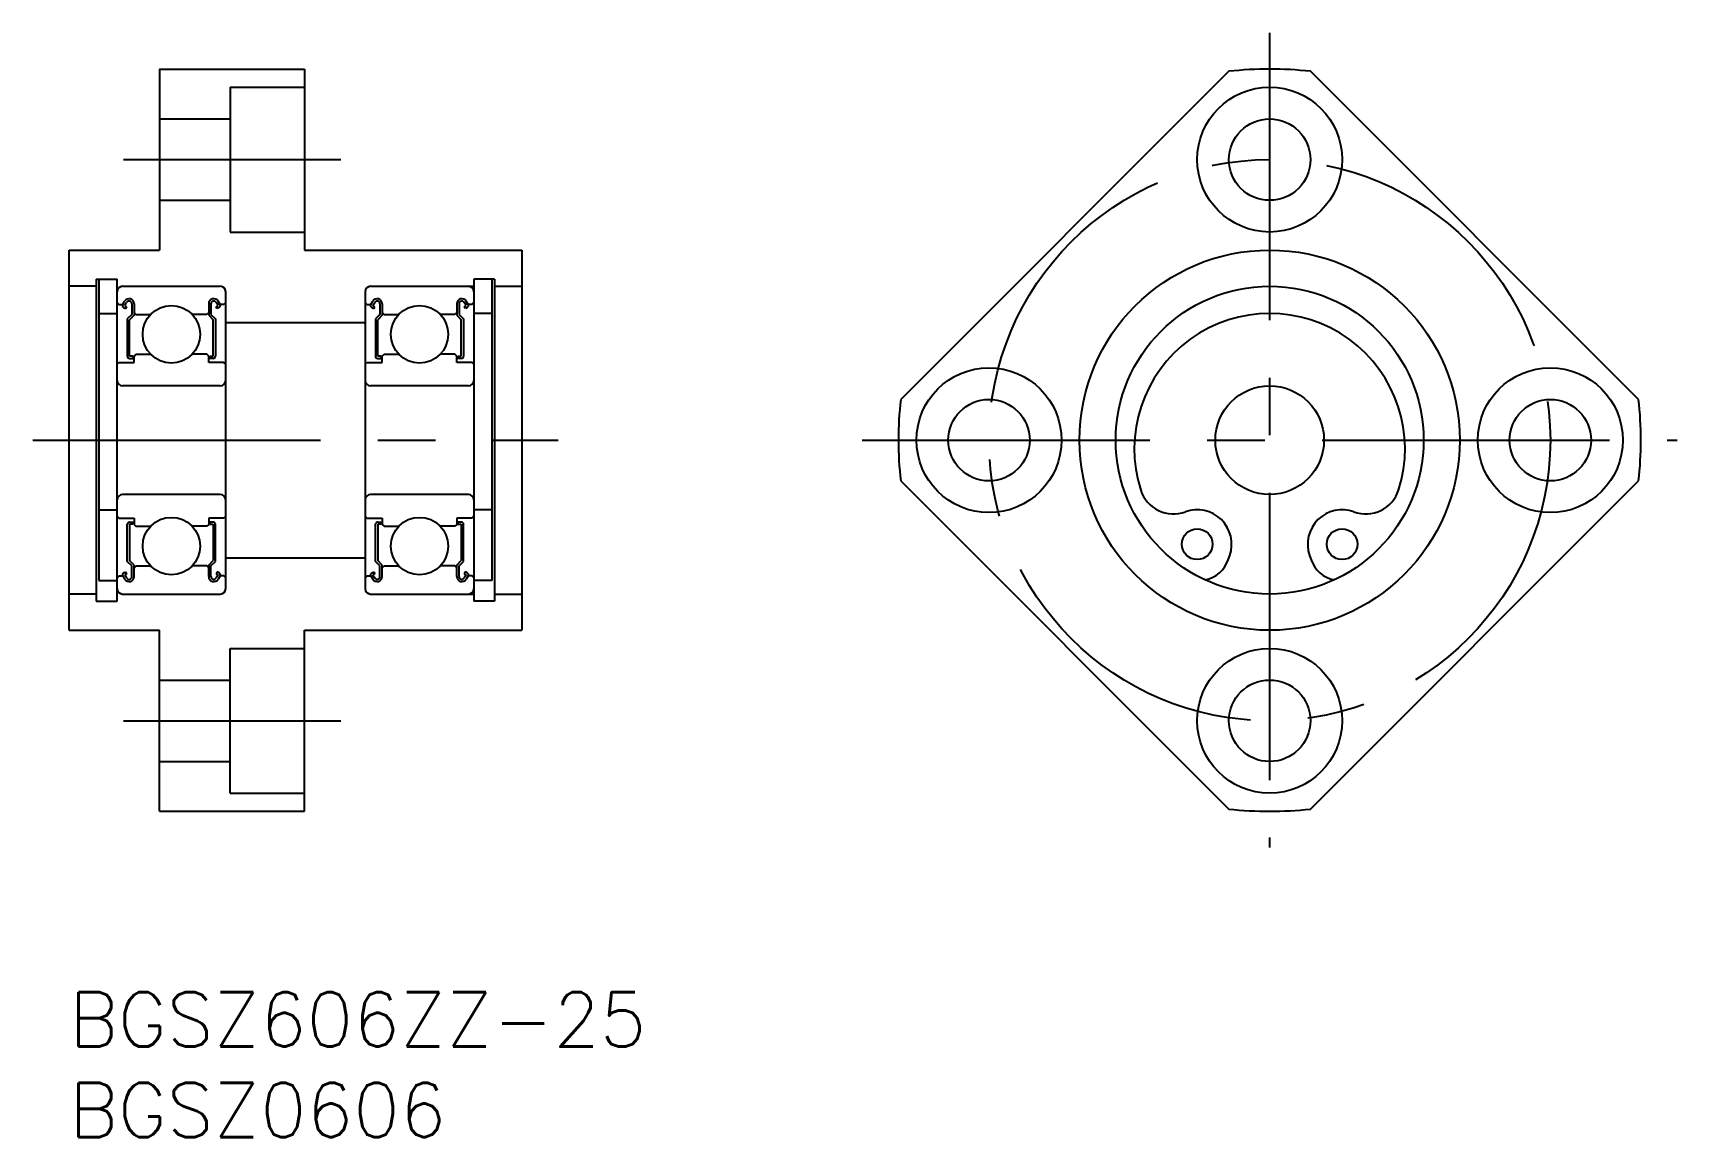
# Model space of a CAD drawing. Extents: x -2 to 88.8, y -8 to 53.
import ezdxf

# ---------------------------------------------------------------- set-up
doc = ezdxf.new("R2010")
doc.units = 0
doc.header["$LTSCALE"] = 0.5
doc.linetypes.add('CENTER', pattern=[50.8, 31.75, -6.35, 6.35, -6.35])
for name, color, linetype in [('MSM_CENTER', 1, 'CENTER'), ('MSM_CONTINUOUS', 7, 'CONTINUOUS'), ('MSM_PART_NUMBER', 7, 'CONTINUOUS')]:
    doc.layers.add(name, color=color, linetype=linetype)
doc.styles.get("Standard").update_dxf_attribs({"font": 'txt.shx', "height": 3, "bigfont": 'bigfont.shx'})

# ---------------------------------------------------------------- blocks, each defined once
blk = doc.blocks.new('*U6')
at = {"layer": 'MSM_PART_NUMBER'}
blk.add_text('BGSZ606ZZ-25', height=3, dxfattribs=at).set_placement((0, -3))
blk = doc.blocks.new('*U7')
at = {"layer": 'MSM_PART_NUMBER'}
blk.add_text('BGSZ0606', height=3, dxfattribs=at).set_placement((0, -8))

msp = doc.modelspace()

# ---------------------------------------------------------------- linework, layer by layer
at = {"layer": 'MSM_CENTER'}
for p, q in [((66.297, 53), (66.297, 8)), ((3, 46), (15, 46)), ((-2, 30.5), (27, 30.5)), ((43.797, 30.5), (88.797, 30.5)), ((3, 15), (15, 15))]:
    msp.add_line(p, q, dxfattribs=at)
msp.add_circle((66.297, 30.5), 15.5, dxfattribs=at)
at = {"layer": 'MSM_CONTINUOUS'}
for p, q in [((5, 51), (13, 51)), ((5, 51), (5, 41)), ((13, 51), (13, 41)), ((8.9, 50), (13, 50)), ((8.9, 50), (8.9, 42)), ((5, 48.25), (8.9, 48.25)), ((5, 43.75), (8.9, 43.75)), ((8.9, 42), (13, 42)), ((0, 20), (0, 41)), ((0, 41), (5, 41)), ((13, 41), (25, 41)), ((25, 41), (25, 20)), ((1.5, 39.4, 0.5), (2.65, 39.4, 0.5)), ((1.5, 39.4), (1.5, 21.6)), ((1.65, 39.4), (1.65, 22.745)), ((2.65, 21.6), (2.65, 39.4)), ((22.35, 39.4), (22.35, 21.6)), ((23.5, 39.4, 0.5), (22.35, 39.4, 0.5)), ((23.35, 39.4), (23.35, 22.745)), ((23.5, 39.4), (23.5, 21.6)), ((1.5, 39, 0.5), (0, 39, 0.5)), ((2.95, 39), (8.35, 39)), ((2.964, 38), (3.066, 38.173)), ((8.336, 38), (8.234, 38.173)), ((8.65, 22.3), (8.65, 38.7)), ((16.35, 38.7), (16.35, 22.3)), ((16.65, 39), (22.35, 39)), ((16.664, 38), (16.766, 38.173)), ((22.036, 38), (21.934, 38.173)), ((23.5, 39, 1), (25, 39, 1)), ((1.65, 37.5, 0.5), (2.65, 37.5, 0.5)), ((2.65, 38.1), (2.75, 38)), ((2.75, 38), (2.964, 38)), ((3.01, 37.829), (3.119, 37.766)), ((3.073, 37.937), (3.175, 38.11)), ((3.181, 37.874), (3.073, 37.937)), ((3.119, 37.766), (3.181, 37.874)), ((3.466, 37.45), (3.215, 37.199)), ((3.592, 37.398), (3.341, 37.147)), ((3.466, 38.032), (3.466, 37.45)), ((3.592, 38.032), (3.592, 37.398)), ((3.592, 37.55), (3.692, 37.45)), ((3.692, 37.45), (4.505, 37.45)), ((7.608, 37.45), (6.795, 37.45)), ((7.708, 37.55), (7.608, 37.45)), ((7.708, 38.032), (7.708, 37.398)), ((7.708, 37.398), (7.959, 37.147)), ((7.834, 38.032), (7.834, 37.45)), ((7.834, 37.45), (8.085, 37.199)), ((8.119, 37.874), (8.227, 37.937)), ((8.181, 37.766), (8.119, 37.874)), ((8.227, 37.937), (8.125, 38.11)), ((8.29, 37.829), (8.181, 37.766)), ((8.55, 38), (8.336, 38)), ((8.65, 38.1), (8.55, 38)), ((16.35, 38.1), (16.45, 38)), ((16.45, 38), (16.664, 38)), ((16.71, 37.829), (16.819, 37.766)), ((16.773, 37.937), (16.875, 38.11)), ((16.881, 37.874), (16.773, 37.937)), ((16.819, 37.766), (16.881, 37.874)), ((17.166, 37.45), (16.915, 37.199)), ((17.292, 37.398), (17.041, 37.147)), ((17.166, 38.032), (17.166, 37.45)), ((17.292, 38.032), (17.292, 37.398)), ((17.292, 37.55), (17.392, 37.45)), ((17.392, 37.45), (18.205, 37.45)), ((21.308, 37.45), (20.495, 37.45)), ((21.408, 37.55), (21.308, 37.45)), ((21.408, 38.032), (21.408, 37.398)), ((21.408, 37.398), (21.659, 37.147)), ((21.534, 38.032), (21.534, 37.45)), ((21.534, 37.45), (21.785, 37.199)), ((21.819, 37.874), (21.927, 37.937)), ((21.881, 37.766), (21.819, 37.874)), ((21.927, 37.937), (21.825, 38.11)), ((21.99, 37.829), (21.881, 37.766)), ((22.25, 38), (22.036, 38)), ((22.35, 38.1), (22.25, 38)), ((23.35, 37.5, 0.5), (22.35, 37.5, 0.5)), ((3.215, 37.199), (3.215, 35.146)), ((3.341, 35.146), (3.341, 37.147)), ((7.959, 35.146), (7.959, 37.147)), ((8.085, 37.199), (8.085, 35.146)), ((8.65, 37), (16.35, 37)), ((16.915, 37.199), (16.915, 35.146)), ((17.041, 35.146), (17.041, 37.147)), ((21.659, 35.146), (21.659, 37.147)), ((21.785, 37.199), (21.785, 35.146)), ((2.65, 34.7), (2.75, 34.8)), ((2.75, 34.8), (3.592, 34.8)), ((3.529, 35.146), (3.341, 35.146)), ((3.341, 35.02), (3.529, 35.02)), ((3.529, 35.02), (3.529, 35.146)), ((3.592, 35.15), (3.692, 35.25)), ((3.592, 34.8), (3.592, 35.15)), ((3.692, 35.25), (4.505, 35.25)), ((7.608, 35.25), (6.795, 35.25)), ((7.708, 35.15), (7.608, 35.25)), ((7.708, 34.8), (7.708, 35.15)), ((8.55, 34.8), (7.708, 34.8)), ((7.771, 35.146), (7.959, 35.146)), ((7.771, 35.02), (7.771, 35.146)), ((7.959, 35.02), (7.771, 35.02)), ((8.65, 34.7), (8.55, 34.8)), ((16.35, 34.7), (16.45, 34.8)), ((16.45, 34.8), (17.292, 34.8)), ((17.229, 35.146), (17.041, 35.146)), ((17.041, 35.02), (17.229, 35.02)), ((17.229, 35.02), (17.229, 35.146)), ((17.292, 35.15), (17.392, 35.25)), ((17.292, 34.8), (17.292, 35.15)), ((17.392, 35.25), (18.205, 35.25)), ((21.308, 35.25), (20.495, 35.25)), ((21.408, 35.15), (21.308, 35.25)), ((21.408, 34.8), (21.408, 35.15)), ((22.25, 34.8), (21.408, 34.8)), ((21.471, 35.02), (21.471, 35.146)), ((21.471, 35.146), (21.659, 35.146)), ((21.659, 35.02), (21.471, 35.02)), ((22.35, 34.7), (22.25, 34.8)), ((8.35, 33.5), (2.95, 33.5)), ((22.05, 33.5), (16.65, 33.5)), ((8.35, 27.5), (2.95, 27.5)), ((22.05, 27.5), (16.65, 27.5)), ((1.65, 26.655, 0.5), (2.65, 26.655, 0.5)), ((23.35, 26.655, 0.5), (22.35, 26.655, 0.5)), ((2.65, 26.3), (2.75, 26.2)), ((2.75, 26.2), (3.592, 26.2)), ((3.215, 23.801), (3.215, 25.854)), ((3.341, 25.98), (3.529, 25.98)), ((3.529, 25.854), (3.341, 25.854)), ((3.341, 25.854), (3.341, 23.853)), ((3.529, 25.98), (3.529, 25.854)), ((3.592, 26.2), (3.592, 25.85)), ((3.592, 25.85), (3.692, 25.75)), ((3.692, 25.75), (4.505, 25.75)), ((7.608, 25.75), (6.795, 25.75)), ((7.708, 25.85), (7.608, 25.75)), ((8.55, 26.2), (7.708, 26.2)), ((7.708, 26.2), (7.708, 25.85)), ((7.959, 25.98), (7.771, 25.98)), ((7.771, 25.98), (7.771, 25.854)), ((7.771, 25.854), (7.959, 25.854)), ((7.959, 25.854), (7.959, 23.853)), ((8.085, 23.801), (8.085, 25.854)), ((8.65, 26.3), (8.55, 26.2)), ((16.35, 26.3), (16.45, 26.2)), ((16.45, 26.2), (17.292, 26.2)), ((16.915, 23.801), (16.915, 25.854)), ((17.041, 25.98), (17.229, 25.98)), ((17.229, 25.854), (17.041, 25.854)), ((17.041, 25.854), (17.041, 23.853)), ((17.229, 25.98), (17.229, 25.854)), ((17.292, 26.2), (17.292, 25.85)), ((17.292, 25.85), (17.392, 25.75)), ((17.392, 25.75), (18.205, 25.75)), ((21.308, 25.75), (20.495, 25.75)), ((21.408, 25.85), (21.308, 25.75)), ((21.408, 26.2), (21.408, 25.85)), ((22.25, 26.2), (21.408, 26.2)), ((21.471, 25.98), (21.471, 25.854)), ((21.659, 25.98), (21.471, 25.98)), ((21.471, 25.854), (21.659, 25.854)), ((21.659, 25.854), (21.659, 23.853)), ((21.785, 23.801), (21.785, 25.854)), ((22.35, 26.3), (22.25, 26.2)), ((3.466, 23.55), (3.215, 23.801)), ((3.592, 23.602), (3.341, 23.853)), ((7.708, 23.602), (7.959, 23.853)), ((7.834, 23.55), (8.085, 23.801)), ((8.65, 24), (16.35, 24)), ((17.166, 23.55), (16.915, 23.801)), ((17.292, 23.602), (17.041, 23.853)), ((21.408, 23.602), (21.659, 23.853)), ((21.534, 23.55), (21.785, 23.801)), ((64.008, 23.889, 0.5), (64.093, 24.134, 0.5)), ((68.502, 24.134, 0.5), (68.587, 23.889, 0.5)), ((1.65, 22.745, 0.5), (2.65, 22.745, 0.5)), ((2.65, 22.9), (2.75, 23)), ((2.75, 23), (2.964, 23)), ((2.964, 23), (3.066, 22.827)), ((3.01, 23.171), (3.119, 23.234)), ((3.181, 23.126), (3.073, 23.063)), ((3.073, 23.063), (3.175, 22.89)), ((3.119, 23.234), (3.181, 23.126)), ((3.466, 22.968), (3.466, 23.55)), ((3.592, 22.968), (3.592, 23.602)), ((3.592, 23.45), (3.692, 23.55)), ((3.692, 23.55), (4.505, 23.55)), ((7.608, 23.55), (6.795, 23.55)), ((7.708, 23.45), (7.608, 23.55)), ((7.708, 22.968), (7.708, 23.602)), ((7.834, 22.968), (7.834, 23.55)), ((8.181, 23.234), (8.119, 23.126)), ((8.119, 23.126), (8.227, 23.063)), ((8.227, 23.063), (8.125, 22.89)), ((8.29, 23.171), (8.181, 23.234)), ((8.336, 23), (8.234, 22.827)), ((8.55, 23), (8.336, 23)), ((8.65, 22.9), (8.55, 23)), ((16.35, 22.9), (16.45, 23)), ((16.45, 23), (16.664, 23)), ((16.664, 23), (16.766, 22.827)), ((16.71, 23.171), (16.819, 23.234)), ((16.881, 23.126), (16.773, 23.063)), ((16.773, 23.063), (16.875, 22.89)), ((16.819, 23.234), (16.881, 23.126)), ((17.166, 22.968), (17.166, 23.55)), ((17.292, 22.968), (17.292, 23.602)), ((17.292, 23.45), (17.392, 23.55)), ((17.392, 23.55), (18.205, 23.55)), ((21.308, 23.55), (20.495, 23.55)), ((21.408, 23.45), (21.308, 23.55)), ((21.408, 22.968), (21.408, 23.602)), ((21.534, 22.968), (21.534, 23.55)), ((21.881, 23.234), (21.819, 23.126)), ((21.819, 23.126), (21.927, 23.063)), ((21.927, 23.063), (21.825, 22.89)), ((21.99, 23.171), (21.881, 23.234)), ((22.036, 23), (21.934, 22.827)), ((22.25, 23), (22.036, 23)), ((22.35, 22.9), (22.25, 23)), ((23.35, 22.745, 0.5), (22.35, 22.745, 0.5)), ((1.5, 22, 0.5), (0, 22, 0.5)), ((2.95, 22), (8.35, 22)), ((16.65, 22), (22.35, 22)), ((23.5, 22, 1), (25, 22, 1)), ((1.5, 21.6, 0.5), (2.65, 21.6, 0.5)), ((23.5, 21.6, 0.5), (22.35, 21.6, 0.5)), ((0, 20), (5, 20)), ((5, 10), (5, 20)), ((13, 20), (25, 20)), ((13, 10), (13, 20)), ((8.9, 11), (8.9, 19)), ((8.9, 19), (13, 19)), ((5, 17.25), (8.9, 17.25)), ((5, 12.75), (8.9, 12.75)), ((8.9, 11), (13, 11)), ((5, 10), (13, 10))]:
    msp.add_line(p, q, dxfattribs=at)
for points in [[(64.046, 50.876), (45.921, 32.751)], [(86.673, 32.751), (68.549, 50.876)], [(45.921, 28.249), (64.046, 10.124)], [(68.549, 10.124), (86.673, 28.249)]]:
    msp.add_lwpolyline(points, dxfattribs=at)
for centre, radius in [((66.297, 46), 4), ((66.297, 46), 2.25), ((66.297, 30.5), 10.5), ((66.297, 30.5), 8.5), ((5.65, 36.35), 1.587), ((19.35, 36.35), 1.587), ((50.797, 30.5), 4), ((81.797, 30.5), 4), ((50.797, 30.5), 2.25), ((66.297, 30.5), 3), ((81.797, 30.5), 2.25), ((5.65, 24.65), 1.587), ((19.35, 24.65), 1.587), ((62.297, 24.755, 0.5), 0.85), ((70.297, 24.755, 0.5), 0.85), ((66.297, 15), 4), ((66.297, 15), 2.25)]:
    msp.add_circle(centre, radius, dxfattribs=at)
for centre, radius, start, end in [((66.297, 30.5), 20.5, 83.69474, 96.30526), ((2.95, 38.7), 0.3, 90, 180), ((3.31, 38.032), 0.282, 0, 150.00169), ((3.31, 38.032), 0.156, 0, 150.00191), ((7.99, 38.032), 0.282, 29.99831, 180), ((7.99, 38.032), 0.156, 29.99809, 180), ((8.35, 38.7), 0.3, 0, 90), ((16.65, 38.7), 0.3, 90, 180), ((17.01, 38.032), 0.282, 0, 150.00169), ((17.01, 38.032), 0.156, 0, 150.00191), ((21.69, 38.032), 0.282, 29.99831, 180), ((21.69, 38.032), 0.156, 29.99809, 180), ((22.05, 38.7), 0.3, 0, 90), ((3.073, 37.937), 0.126, 149.99264, 240.00259), ((8.227, 37.937), 0.126, 299.99741, 30.00736), ((16.773, 37.937), 0.126, 149.99264, 240.00259), ((21.927, 37.937), 0.126, 299.99741, 30.00736), ((66.297, 30.025, 0.5), 7.475, 342.22352, 197.77648), ((3.341, 35.146), 0.126, 180.00005, 270.00003), ((7.959, 35.146), 0.126, 269.99997, 359.99995), ((17.041, 35.146), 0.126, 180.00005, 270.00003), ((21.659, 35.146), 0.126, 269.99997, 359.99995), ((2.95, 33.8), 0.3, 180, 270), ((8.35, 33.8), 0.3, 270, 0), ((16.65, 33.8), 0.3, 180, 270), ((22.05, 33.8), 0.3, 270, 0), ((66.297, 30.5), 20.5, 173.69474, 186.30526), ((66.297, 30.5), 20.5, 353.69474, 6.30526), ((2.95, 27.2), 0.3, 90, 180), ((8.35, 27.2), 0.3, 0, 90), ((16.65, 27.2), 0.3, 90, 180), ((22.05, 27.2), 0.3, 0, 90), ((60.988, 28.323, 0.5), 1.9, 197.77648, 290.14679), ((71.606, 28.323, 0.5), 1.9, 249.85321, 342.22352), ((62.297, 24.755, 0.5), 1.9, 340.89939, 110.14679), ((70.297, 24.755, 0.5), 1.9, 69.85321, 199.10061), ((3.341, 25.854), 0.126, 89.99997, 179.99995), ((7.959, 25.854), 0.126, 0.00005, 90.00003), ((17.041, 25.854), 0.126, 89.99997, 179.99995), ((21.659, 25.854), 0.126, 0.00005, 90.00003), ((62.401, 24.445, 0.5), 1.7, 281.54279, 340.89939), ((70.193, 24.445, 0.5), 1.7, 199.10061, 258.45721), ((3.073, 23.063), 0.126, 119.99741, 210.00736), ((3.31, 22.968), 0.282, 209.99831, 0), ((3.31, 22.968), 0.156, 209.99809, 0), ((7.99, 22.968), 0.282, 180, 330.00169), ((7.99, 22.968), 0.156, 180, 330.00191), ((8.227, 23.063), 0.126, 329.99264, 60.00259), ((16.773, 23.063), 0.126, 119.99741, 210.00736), ((17.01, 22.968), 0.282, 209.99831, 0), ((17.01, 22.968), 0.156, 209.99809, 0), ((21.69, 22.968), 0.282, 180, 330.00169), ((21.69, 22.968), 0.156, 180, 330.00191), ((21.927, 23.063), 0.126, 329.99264, 60.00259), ((2.95, 22.3), 0.3, 180, 270), ((8.35, 22.3), 0.3, 270, 0), ((16.65, 22.3), 0.3, 180, 270), ((22.05, 22.3), 0.3, 270, 0), ((66.297, 30.5), 20.5, 263.69474, 276.30526)]:
    msp.add_arc(centre, radius, start, end, dxfattribs=at)

# ---------------------------------------------------------------- block references
for name in ['*U6', '*U7']:
    msp.add_blockref(name, (0, 0), dxfattribs=at)

doc.saveas('drawing.dxf')
